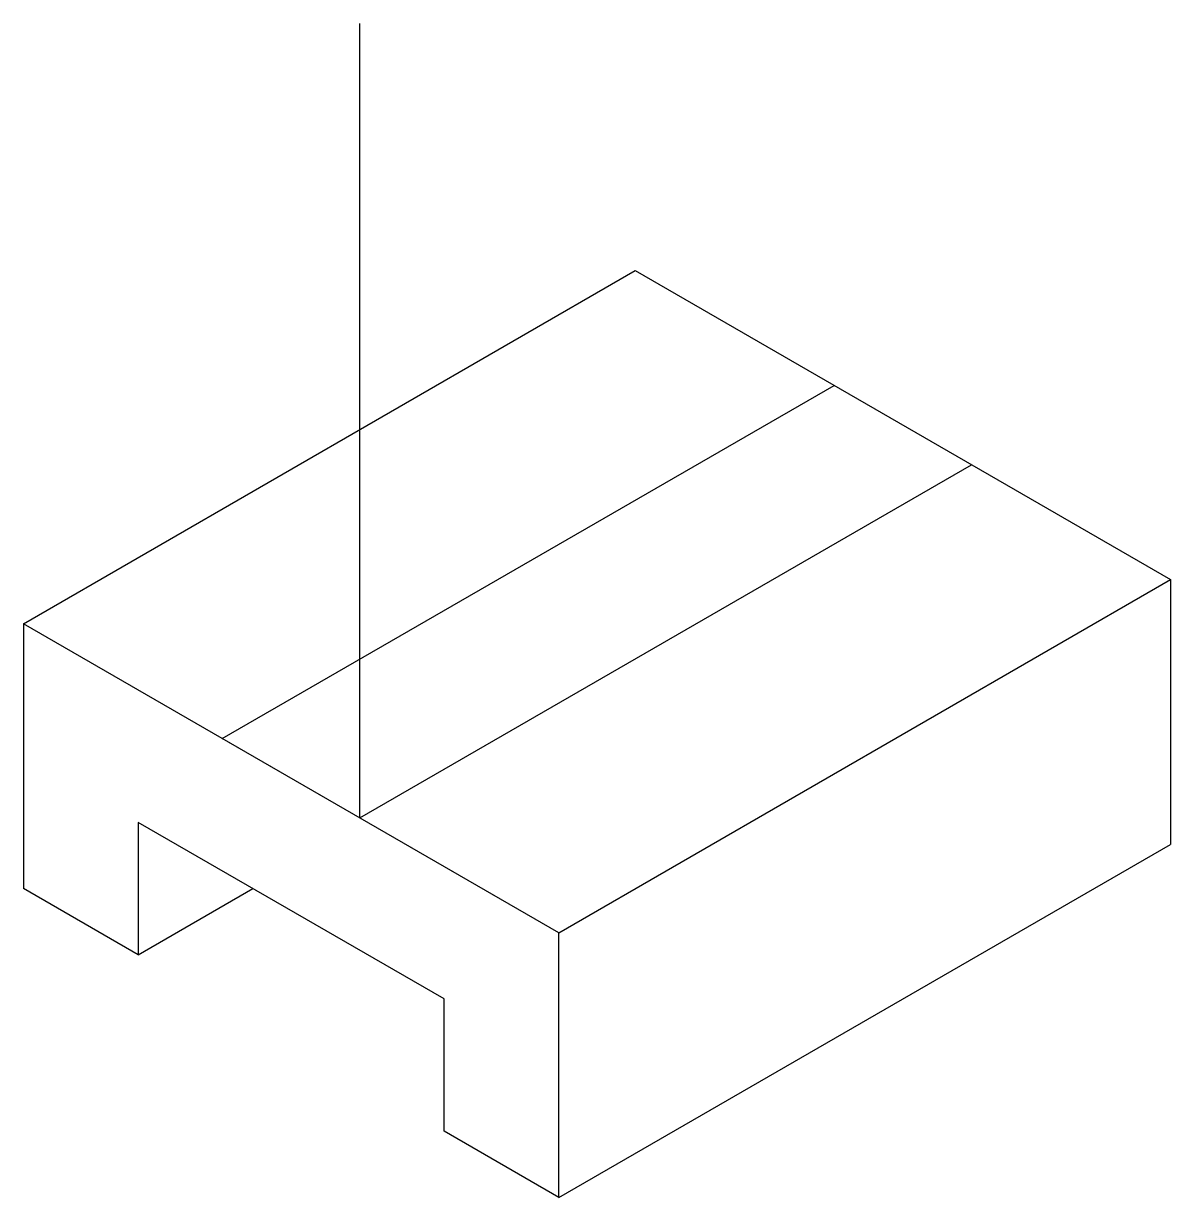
# Model space of a CAD drawing. Header units: millimetres. Extents: x 14037935 to 14038064, y 1082940 to 1083073.
import ezdxf

# ---------------------------------------------------------------- set-up
doc = ezdxf.new("R2010")
doc.units = ezdxf.units.MM
doc.header["$MEASUREMENT"] = 0

msp = doc.modelspace()

# ---------------------------------------------------------------- linework, layer by layer
for p, q in [((14037972.62, 1083028.28), (14037972.62, 1083073.28)), ((14037934.52, 1083005.28), (14038003.8, 1083045.28)), ((14038003.8, 1083045.28), (14038064.42, 1083010.28)), ((14037957.03, 1082992.28), (14038026.32, 1083032.28)), ((14037972.62, 1082983.28), (14037972.62, 1083028.28)), ((14037972.62, 1082983.28), (14038041.9, 1083023.28)), ((14037995.14, 1082970.28), (14038064.42, 1083010.28)), ((14038064.42, 1083010.28), (14038064.42, 1082980.28)), ((14037995.14, 1082970.28), (14037934.52, 1083005.28)), ((14037934.52, 1083005.28), (14037934.52, 1082975.28)), ((14037995.14, 1082970.28), (14037957.03, 1082992.28)), ((14037982.15, 1082962.78), (14037947.51, 1082982.78)), ((14037947.51, 1082982.78), (14037947.51, 1082967.78)), ((14037995.14, 1082940.28), (14038064.42, 1082980.28)), ((14037947.51, 1082967.78), (14037934.52, 1082975.28)), ((14037947.51, 1082967.78), (14037934.52, 1082975.28)), ((14037947.51, 1082967.78), (14037960.5, 1082975.28)), ((14037995.14, 1082940.28), (14037995.14, 1082970.28)), ((14037982.15, 1082947.78), (14037982.15, 1082962.78)), ((14037995.14, 1082940.28), (14037995.14, 1082950.28)), ((14037995.14, 1082940.28), (14037982.15, 1082947.78)), ((14037995.14, 1082940.28), (14037982.15, 1082947.78)), ((14037995.14, 1082940.28), (14037982.15, 1082947.78)), ((14037995.14, 1082940.28), (14037982.15, 1082947.78))]:
    msp.add_line(p, q)

doc.saveas('drawing.dxf')
